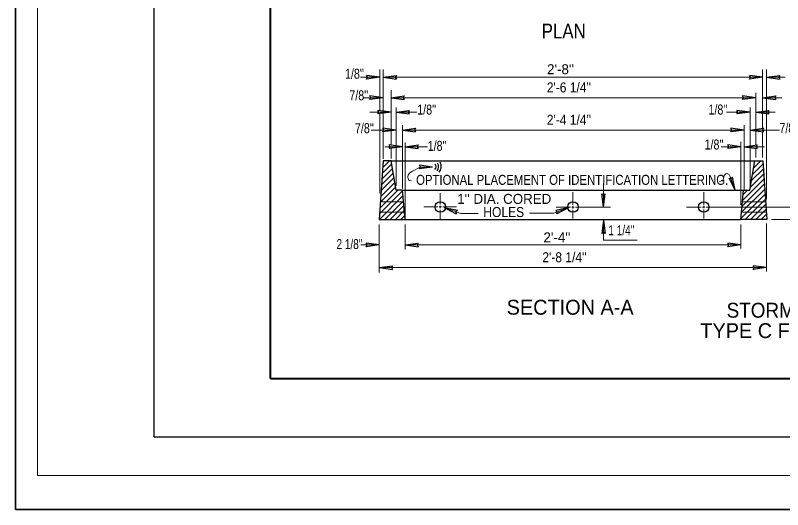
# Model space of a CAD drawing. Extents: x -330 to 37, y -28 to 237.
# Drawn here: x -329.8 to -231, y -27.9 to 35.7 of the extents above; entities that cross this region are included whole.
import ezdxf

# ---------------------------------------------------------------- set-up
doc = ezdxf.new("R2010")
doc.units = 0
doc.header["$LTSCALE"] = 0.51
doc.linetypes.add('LONG_DASHED', pattern=[7.5, 6, -1.5])
doc.layers.add('1', color=7, linetype='Continuous', lineweight=25)

msp = doc.modelspace()

# ---------------------------------------------------------------- linework, layer by layer
at = {"layer": '1', "lineweight": 13}
for p, q in [((-326.958, -23.5537), (-326.958, 206.4381)), ((-282.8857, 25.2197), (-282.8857, 28.6989)), ((-282.457, 17.2358), (-282.457, 28.6989)), ((-233.5827, 23.4), (-233.5827, 28.6989)), ((-233.0801, 25.1822), (-233.0801, 28.6989)), ((-285.3782, 27.7207), (-282.8857, 27.7207)), ((-282.457, 27.7207), (-233.5827, 27.7207)), ((-233.0801, 27.7207), (-230.6736, 27.7207)), ((-281.4348, 19.0662), (-281.4348, 26.0581)), ((-234.4623, 21.0173), (-234.4623, 25.7043)), ((-285.0228, 25.0798), (-282.457, 25.0798)), ((-282.8857, 23.4937), (-282.8857, 24.9571)), ((-281.4348, 25.0798), (-234.4623, 25.0798)), ((-233.5827, 25.0798), (-231.1235, 25.0798)), ((-233.0801, 12.0405), (-233.0801, 24.9383)), ((-280.7975, 18.9536), (-280.7975, 23.847)), ((-235.1811, 18.9348), (-235.1811, 23.847)), ((-284.1553, 23.2273), (-281.4348, 23.2273)), ((-282.8857, 12.7903), (-282.8857, 22.9684)), ((-280.7975, 23.2273), (-278.1207, 23.2273)), ((-238.2448, 23.2273), (-235.1811, 23.2273)), ((-234.4623, 23.2273), (-231.9483, 23.2273)), ((-233.5827, 21.1674), (-233.5827, 23.006)), ((-283.9852, 20.9299), (-280.7975, 20.9299)), ((-279.9698, 13.4152), (-279.9698, 21.5392)), ((-279.9698, 20.9299), (-235.9703, 20.9299)), ((-235.9703, 13.1753), (-235.9703, 21.5392)), ((-235.1811, 20.9299), (-231.3863, 20.9299)), ((-234.4623, 18.9912), (-234.4623, 20.7734)), ((-233.5827, 17.3727), (-233.5827, 20.6422)), ((-282.2518, 18.7832), (-279.9698, 18.7832)), ((-279.6381, 9.6425), (-279.6381, 19.3442)), ((-279.6381, 18.7832), (-276.7545, 18.7832)), ((-238.9224, 18.7832), (-236.3657, 18.7832)), ((-236.3657, 11.2956), (-236.3657, 19.4004)), ((-235.9703, 18.7832), (-233.3419, 18.7832)), ((-281.4348, 17.2764), (-281.4348, 18.5033)), ((-280.7975, 13.7515), (-280.7975, 18.5783)), ((-235.1811, 13.5291), (-235.1811, 18.5597)), ((-234.4623, 17.3727), (-234.4623, 18.5409)), ((-282.5152, 16.0902), (-281.6254, 16.9799)), ((-234.7211, 16.0737), (-233.8148, 16.9799)), ((-282.6122, 14.6098), (-281.2635, 15.9583)), ((-282.5637, 15.3499), (-281.3628, 16.5508)), ((-234.9998, 14.4114), (-233.4783, 15.9328)), ((-234.8604, 15.2426), (-233.5209, 16.5822)), ((-282.6606, 13.8695), (-281.1642, 15.3658)), ((-235.1391, 13.5804), (-233.4358, 15.2836)), ((-282.7574, 12.3891), (-280.9655, 14.181)), ((-282.709, 13.1293), (-281.0649, 14.7734)), ((-254.0745, 11.0185), (-254.0745, 14.1092)), ((-236.2164, 11.1195), (-233.3509, 13.9851)), ((-236.1492, 11.8785), (-233.3934, 14.6343)), ((-282.9027, 10.1685), (-279.9636, 13.1077)), ((-282.8543, 10.9087), (-280.5843, 13.1787)), ((-282.8059, 11.6489), (-280.8662, 13.5885)), ((-258.0104, 11.3068), (-258.0104, 12.9174)), ((-241.162, 11.3134), (-241.162, 12.9174)), ((-236.2837, 10.3605), (-233.3084, 13.3358)), ((-236.082, 12.6375), (-235.5408, 13.1787)), ((-282.9457, 9.4337), (-279.9072, 12.4722)), ((-275.0931, 11.3284), (-275.0931, 12.7972)), ((-236.3509, 9.6015), (-233.2659, 12.6865)), ((-235.827, 9.4337), (-233.2234, 12.0373)), ((-282.254, 9.4337), (-279.851, 11.8368)), ((-281.5623, 9.4337), (-279.7947, 11.2012)), ((-277.2138, 11.0267), (-275.4223, 11.0267)), ((-275.2494, 11.0267), (-274.9368, 11.0267)), ((-275.0931, 10.876), (-275.0931, 11.1609)), ((-274.7638, 11.0267), (-272.9948, 11.0267)), ((-272.4311, 10.1952), (-274.5822, 10.9387)), ((-260.4988, 10.2259), (-258.5557, 10.9488)), ((-260.1729, 11.0185), (-258.3197, 11.0185)), ((-258.1684, 11.0185), (-257.8561, 11.0185)), ((-258.0104, 10.8395), (-258.0104, 11.1456)), ((-257.6785, 11.0185), (-253.1857, 11.0185)), ((-241.4969, 11.0185), (-243.3876, 11.0185)), ((-241.0069, 11.0185), (-241.3358, 11.0185)), ((-241.162, 10.8791), (-241.162, 11.162)), ((-229.5547, 11.0185), (-240.8326, 11.0185)), ((-235.1352, 9.4337), (-233.1809, 11.3879)), ((-280.8705, 9.4337), (-279.7384, 10.5658)), ((-280.1787, 9.4337), (-279.6822, 9.9303)), ((-275.0931, 9.5022), (-275.0931, 10.675)), ((-272.4311, 10.1952), (-270.2362, 10.1952)), ((-260.4988, 10.2259), (-263.6071, 10.2259)), ((-258.0104, 9.5385), (-258.0104, 10.6783)), ((-241.162, 9.5385), (-241.162, 10.6948)), ((-234.4434, 9.4337), (-233.1384, 10.7387)), ((-233.7517, 9.4337), (-233.0959, 10.0894)), ((-232.4328, 9.4337), (-229.5938, 9.4337)), ((-282.9509, 2.5722), (-282.9509, 8.7837)), ((-279.6381, 5.5545), (-279.6381, 8.7837)), ((-236.3657, 5.6671), (-236.3657, 8.7837)), ((-233.0801, 2.7403), (-233.0801, 8.8924)), ((-285.3082, 6.1386), (-282.9509, 6.1386)), ((-279.6381, 6.1386), (-236.3657, 6.1386)), ((-279.6381, 6.1386), (-278.4005, 6.1386)), ((-282.9509, 3.2218), (-233.0801, 3.2218)), ((-326.958, -23.5537), (33.0294, -23.5537))]:
    msp.add_line(p, q, dxfattribs=at)
at = {"layer": '1', "lineweight": 40}
for q in [(-296.9591, 193.9388), (28.0293, -11.0541)]:
    msp.add_line((-296.9591, -11.0541), q, dxfattribs=at)
at = {"layer": '1'}
for p, q in [((-282.8857, 27.7207), (-284.5888, 27.9547)), ((-282.8857, 27.7207), (-284.5888, 27.4867)), ((-282.457, 27.7207), (-280.754, 27.9547)), ((-282.457, 27.7207), (-280.754, 27.4867)), ((-233.5827, 27.7207), (-235.2857, 27.9547)), ((-233.5827, 27.7207), (-235.2857, 27.4867)), ((-233.0801, 27.7207), (-231.3771, 27.9547)), ((-233.0801, 27.7207), (-231.3771, 27.4867)), ((-282.457, 25.0798), (-284.16, 25.3138)), ((-282.457, 25.0798), (-284.16, 24.8458)), ((-281.4348, 25.0798), (-279.7317, 25.3138)), ((-281.4348, 25.0798), (-279.7317, 24.8458)), ((-234.4623, 25.0798), (-236.1653, 25.3138)), ((-234.4623, 25.0798), (-236.1653, 24.8458)), ((-233.5827, 25.0798), (-231.8797, 25.3138)), ((-233.5827, 25.0798), (-231.8797, 24.8458)), ((-281.4348, 23.2273), (-283.1377, 23.4613)), ((-281.4348, 23.2273), (-283.1377, 22.9933)), ((-280.7975, 23.2273), (-279.0945, 23.4613)), ((-280.7975, 23.2273), (-279.0945, 22.9933)), ((-235.1811, 23.2273), (-236.8841, 23.4613)), ((-235.1811, 23.2273), (-236.8841, 22.9933)), ((-234.4623, 23.2273), (-232.7593, 23.4613)), ((-234.4623, 23.2273), (-232.7593, 22.9933)), ((-280.7975, 20.9299), (-282.5005, 21.1639)), ((-280.7975, 20.9299), (-282.5005, 20.6959)), ((-279.9698, 20.9299), (-278.2668, 21.1639)), ((-279.9698, 20.9299), (-278.2668, 20.6959)), ((-235.9703, 20.9299), (-237.6733, 21.1639)), ((-235.9703, 20.9299), (-237.6733, 20.6959)), ((-235.1811, 20.9299), (-233.4781, 21.1639)), ((-235.1811, 20.9299), (-233.4781, 20.6959)), ((-279.9698, 18.7832), (-281.6728, 19.0172)), ((-279.9698, 18.7832), (-281.6728, 18.5492)), ((-279.6381, 18.7832), (-277.9351, 19.0172)), ((-279.6381, 18.7832), (-277.9351, 18.5492)), ((-236.3657, 18.7832), (-238.0687, 19.0172)), ((-236.3657, 18.7832), (-238.0687, 18.5492)), ((-235.9703, 18.7832), (-234.2673, 19.0172)), ((-235.9703, 18.7832), (-234.2673, 18.5492)), ((-282.4667, 16.8303), (-282.3172, 16.9799)), ((-281.4348, 16.9799), (-234.5692, 16.9799)), ((-234.5817, 16.9048), (-234.5066, 16.9799)), ((-276.0883, 16.1305), (-277.7941, 15.9174)), ((-276.0883, 16.1305), (-277.7883, 16.3854)), ((-237.1296, 13.1883), (-237.4563, 14.876)), ((-237.1296, 13.1883), (-237.8994, 14.7253)), ((-279.9698, 13.1787), (-236.0341, 13.1787)), ((-254.0745, 11.0185), (-254.3085, 12.7215)), ((-254.0745, 11.0185), (-253.8405, 12.7215)), ((-274.5822, 10.9387), (-272.8962, 10.6036)), ((-274.5822, 10.9387), (-273.0491, 10.1612)), ((-258.5557, 10.9488), (-260.2335, 10.5743)), ((-258.5557, 10.9488), (-260.0702, 10.1357)), ((-279.6381, 9.4337), (-236.3657, 9.4337)), ((-254.0745, 9.3303), (-254.3085, 7.6273)), ((-254.0745, 9.3303), (-253.8405, 7.6273)), ((-233.0598, 9.4337), (-233.0534, 9.4402)), ((-282.9509, 6.1386), (-284.6539, 6.3726)), ((-282.9509, 6.1386), (-284.6539, 5.9046)), ((-279.6381, 6.1386), (-277.9351, 6.3726)), ((-279.6381, 6.1386), (-277.9351, 5.9046)), ((-236.3657, 6.1386), (-238.0687, 6.3726)), ((-236.3657, 6.1386), (-238.0687, 5.9046)), ((-282.9509, 3.2218), (-281.2479, 3.4558)), ((-282.9509, 3.2218), (-281.2479, 2.9878)), ((-233.0801, 3.2218), (-234.7831, 3.4558)), ((-233.0801, 3.2218), (-234.7831, 2.9878)), ((-311.9585, -18.5536), (33.0294, -18.5536))]:
    msp.add_line(p, q, dxfattribs=at)
at = {"layer": '1', "linetype": 'LONG_DASHED', "lineweight": 13}
for p, q in [((-282.8028, 11.6952), (-279.8384, 11.6952)), ((-233.2011, 11.6952), (-236.1655, 11.6952)), ((-282.8913, 10.3443), (-279.7188, 10.3443)), ((-233.1126, 10.3443), (-236.2852, 10.3443))]:
    msp.add_line(p, q, dxfattribs=at)
at = {"layer": '1', "lineweight": 35}
msp.add_lwpolyline([(-329.8272, -27.9305), (36.7526, -27.9305), (36.7526, 237.0166), (-329.8272, 237.0166)], close=True, dxfattribs=at)
at = {"layer": '1'}
for points in [[(-311.9585, -18.5536), (-311.9585, 201.4384), (33.0294, 201.4384)], [(-284.5888, 27.4867), (-284.457, 27.7231), (-284.5888, 27.9547)], [(-280.754, 27.9547), (-280.8857, 27.7182), (-280.754, 27.4867)], [(-235.2857, 27.4867), (-235.1539, 27.7231), (-235.2857, 27.9547)], [(-231.3771, 27.9547), (-231.5088, 27.7182), (-231.3771, 27.4867)], [(-284.16, 24.8458), (-284.0283, 25.0822), (-284.16, 25.3138)], [(-279.7317, 25.3138), (-279.8635, 25.0774), (-279.7317, 24.8458)], [(-236.1653, 24.8458), (-236.0336, 25.0822), (-236.1653, 25.3138)], [(-231.8797, 25.3138), (-232.0114, 25.0774), (-231.8797, 24.8458)], [(-283.1377, 22.9933), (-283.006, 23.2297), (-283.1377, 23.4613)], [(-279.0945, 23.4613), (-279.2262, 23.2249), (-279.0945, 22.9933)], [(-236.8841, 22.9933), (-236.7523, 23.2297), (-236.8841, 23.4613)], [(-232.7593, 23.4613), (-232.8911, 23.2249), (-232.7593, 22.9933)], [(-282.5005, 20.6959), (-282.3687, 20.9323), (-282.5005, 21.1639)], [(-278.2668, 21.1639), (-278.3986, 20.9275), (-278.2668, 20.6959)], [(-237.6733, 20.6959), (-237.5416, 20.9323), (-237.6733, 21.1639)], [(-233.4781, 21.1639), (-233.6098, 20.9275), (-233.4781, 20.6959)], [(-281.6728, 18.5492), (-281.5411, 18.7856), (-281.6728, 19.0172)], [(-277.9351, 19.0172), (-278.0668, 18.7807), (-277.9351, 18.5492)], [(-238.0687, 18.5492), (-237.937, 18.7856), (-238.0687, 19.0172)], [(-234.2673, 19.0172), (-234.3991, 18.7807), (-234.2673, 18.5492)], [(-277.7941, 15.9174), (-277.6594, 16.1522), (-277.7883, 16.3854)], [(-237.8994, 14.7253), (-237.6332, 14.6767), (-237.4563, 14.876)], [(-254.3085, 12.7215), (-254.0721, 12.5898), (-253.8405, 12.7215)], [(-272.8962, 10.6036), (-273.0979, 10.4232), (-273.0491, 10.1612)], [(-260.0702, 10.1357), (-260.0292, 10.4032), (-260.2335, 10.5743)], [(-253.8405, 7.6273), (-254.0769, 7.7591), (-254.3085, 7.6273)], [(-284.6539, 5.9046), (-284.5222, 6.141), (-284.6539, 6.3726)], [(-277.9351, 6.3726), (-278.0668, 6.1362), (-277.9351, 5.9046)], [(-238.0687, 5.9046), (-237.937, 6.141), (-238.0687, 6.3726)], [(-281.2479, 3.4558), (-281.3797, 3.2194), (-281.2479, 2.9878)], [(-234.7831, 2.9878), (-234.6513, 3.2243), (-234.7831, 3.4558)]]:
    msp.add_lwpolyline(points, dxfattribs=at)
for points in [[(-279.6381, 9.4337), (-279.9698, 13.1787), (-280.7975, 13.1787), (-281.4348, 16.9799), (-282.457, 16.9799), (-282.9509, 9.4337)], [(-236.3657, 9.4337), (-236.0341, 13.1787), (-235.2064, 13.1787), (-234.5692, 16.9799), (-233.5469, 16.9799), (-233.053, 9.4337)]]:
    msp.add_lwpolyline(points, close=True, dxfattribs=at)
at = {"layer": '1', "lineweight": 13}
for points in [[(-278.7998, 14.4016), (-279.0414, 14.4305), (-279.1863, 14.5272), (-279.2926, 14.8752), (-279.2347, 15.1749), (-279.0317, 15.4069), (-278.6937, 15.6293), (-277.6758, 16.15), (-276.0883, 16.1305)], [(-237.2692, 13.5818), (-237.7389, 14.9657), (-237.8913, 15.2196), (-238.1579, 15.3338), (-238.2976, 15.2957), (-238.5134, 15.0672), (-238.6149, 14.6863), (-238.653, 14.4705), (-238.7546, 14.369), (-239.1354, 14.3182)], [(-249.7384, 6.7327), (-254.0745, 6.7327), (-254.0745, 9.3303)]]:
    msp.add_lwpolyline(points, dxfattribs=at)
at = {"layer": '1'}
for centre in [(-275.0902, 11.0198), (-258.0019, 11.0198), (-241.1636, 11.0198)]:
    msp.add_circle(centre, 0.6755, dxfattribs=at)
for radius, start, end in [(0.512, 315.52841, 40.82099), (0.8347, 320.02381, 32.00477), (1.1853, 322.04895, 28.13414)]:
    msp.add_arc((-276.1566, 16.2134), radius, start, end, dxfattribs=at)

# ---------------------------------------------------------------- texts
for s, height, width, p in [('PLAN', 1.914, 0.85, (-262.0351, 32.7109)), ("1/8''", 1.286, 0.8, (-287.3634, 27.5326)), ("2'-6 1/4''", 1.286, 0.9, (-261.3777, 25.7698)), ("7/8''", 1.286, 0.8, (-286.8092, 24.7487)), ("1/8''", 1.286, 0.8, (-278.0637, 22.9172)), ("1/8''", 1.286, 0.8, (-240.5514, 22.9217)), ("2'-4 1/4''", 1.286, 0.9, (-261.3748, 21.6043)), ("7/8''", 1.286, 0.8, (-286.0877, 20.5245)), ("7/8''", 1.286, 0.8, (-231.4147, 20.5377)), ("1/8''", 1.286, 0.8, (-241.0568, 18.4196)), ("1/8''", 1.286, 0.8, (-276.7164, 18.2501)), ('OPTIONAL PLACEMENT OF IDENTIFICATION LETTERING.', 1.286, 0.85, (-278.2094, 13.8735)), ('HOLES', 1.286, 0.9, (-269.5434, 9.7301)), ("1 1/4''", 1.286, 0.75, (-253.4431, 7.3939)), ("2 1/8''", 1.286, 0.75, (-288.4638, 5.6097)), ("2'-8 1/4''", 1.286, 0.9, (-261.9493, 3.9139)), ('STORM SEWER INLET FRAME', 1.914, 0.95, (-238.2151, -3.2226))]:
    msp.add_text(s, height=height, dxfattribs=dict(at, width=width)).set_placement(p)
for s, height, p in [("2'-8''", 1.286, (-261.343, 28.1089)), ("1'' DIA. CORED", 1.286, (-272.9175, 11.4207)), ("2'-4''", 1.286, (-261.8044, 6.4662)), ('SECTION A-A', 1.914, (-266.5461, -2.8367)), ('TYPE C FOR INLET DESIGN NO. 3', 1.914, (-241.6008, -5.8523))]:
    msp.add_text(s, height=height, dxfattribs=at).set_placement(p)

doc.saveas('drawing.dxf')
